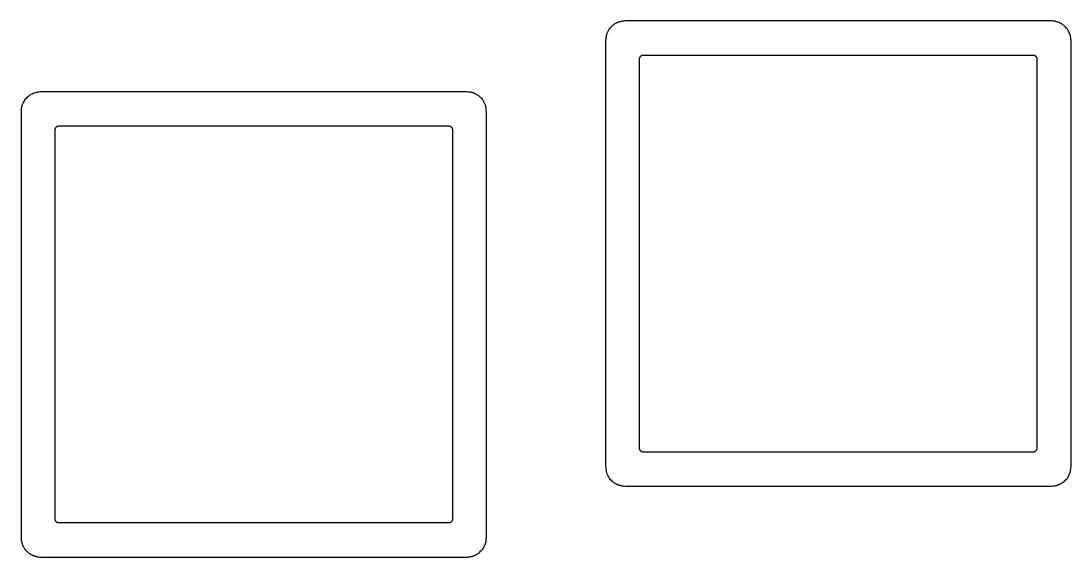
# Model space of a CAD drawing. Extents: x 57 to 229, y -152 to -26.
# Drawn here: x 114.91 to 149.28, y -66.74 to -49.18 of the extents above; entities that cross this region are included whole.
import ezdxf

# ---------------------------------------------------------------- set-up
doc = ezdxf.new("R2010")
doc.units = 0
doc.header["$MEASUREMENT"] = 0
doc.layers.add('BLACK', color=7, linetype='CONTINUOUS')

msp = doc.modelspace()

# ---------------------------------------------------------------- linework, layer by layer
at = {"layer": 'Black'}
for p, q in [((134.14, -49.486), (134.133, -49.4999)), ((134.149, -49.4729), (134.14, -49.486)), ((134.163, -49.4404), (134.149, -49.4729)), ((134.165, -49.4389), (134.163, -49.4404)), ((134.166, -49.4377), (134.165, -49.4389)), ((134.178, -49.4223), (134.166, -49.4377)), ((134.179, -49.422), (134.178, -49.4223)), ((134.216, -49.3901), (134.179, -49.422)), ((134.224, -49.3804), (134.216, -49.3901)), ((134.233, -49.372), (134.224, -49.3804)), ((134.261, -49.3365), (134.233, -49.372)), ((134.266, -49.3317), (134.261, -49.3356)), ((134.261, -49.3356), (134.261, -49.3365)), ((134.27, -49.3285), (134.266, -49.3317)), ((134.292, -49.3159), (134.27, -49.3285)), ((134.305, -49.3056), (134.292, -49.3159)), ((134.319, -49.2965), (134.305, -49.3056)), ((134.326, -49.2902), (134.319, -49.2965)), ((134.327, -49.2894), (134.326, -49.2902)), ((134.345, -49.2783), (134.327, -49.2894)), ((134.363, -49.2634), (134.345, -49.2783)), ((134.394, -49.2531), (134.363, -49.2634)), ((134.407, -49.2458), (134.394, -49.2531)), ((134.422, -49.24), (134.407, -49.2458)), ((134.45, -49.2221), (134.422, -49.24)), ((134.453, -49.2212), (134.45, -49.2221)), ((134.456, -49.2205), (134.453, -49.2212)), ((134.458, -49.2199), (134.456, -49.2205)), ((134.479, -49.2176), (134.458, -49.2199)), ((134.482, -49.2165), (134.479, -49.2176)), ((134.486, -49.2165), (134.482, -49.2165)), ((134.502, -49.2138), (134.486, -49.2165)), ((134.513, -49.2099), (134.502, -49.2138)), ((134.525, -49.2078), (134.513, -49.2099)), ((134.572, -49.1906), (134.525, -49.2078)), ((134.586, -49.1916), (134.572, -49.1906)), ((134.59, -49.1913), (134.586, -49.1916)), ((134.593, -49.192), (134.59, -49.1913)), ((134.605, -49.1921), (134.593, -49.192)), ((134.618, -49.19), (134.605, -49.1921)), ((134.632, -49.1897), (134.618, -49.19)), ((134.68, -49.1801), (134.632, -49.1897)), ((148.64, -49.1801), (134.68, -49.1801)), ((148.679, -49.1879), (148.64, -49.1801)), ((148.694, -49.1882), (148.679, -49.1879)), ((148.709, -49.1902), (148.694, -49.1882)), ((148.738, -49.189), (148.709, -49.1902)), ((148.752, -49.1913), (148.738, -49.189)), ((148.764, -49.1934), (148.752, -49.1913)), ((148.785, -49.2016), (148.764, -49.1934)), ((148.801, -49.2049), (148.785, -49.2016)), ((148.816, -49.2096), (148.801, -49.2049)), ((148.839, -49.2124), (148.816, -49.2096)), ((148.843, -49.2144), (148.839, -49.2124)), ((148.861, -49.2207), (148.843, -49.2144)), ((148.878, -49.2273), (148.861, -49.2207)), ((148.898, -49.24), (148.878, -49.2273)), ((148.913, -49.2458), (148.898, -49.24)), ((148.926, -49.2531), (148.913, -49.2458)), ((148.959, -49.264), (148.926, -49.2531)), ((148.96, -49.2646), (148.959, -49.264)), ((148.963, -49.267), (148.96, -49.2646)), ((148.964, -49.2673), (148.963, -49.267)), ((148.975, -49.2789), (148.964, -49.2673)), ((148.978, -49.2805), (148.975, -49.2789)), ((148.979, -49.2816), (148.978, -49.2805)), ((148.98, -49.2822), (148.979, -49.2816)), ((148.981, -49.2839), (148.98, -49.2822)), ((148.985, -49.287), (148.981, -49.2839)), ((149, -49.2963), (148.985, -49.287)), ((149.015, -49.3065), (149, -49.2963)), ((149.033, -49.3144), (149.015, -49.3065)), ((149.034, -49.3155), (149.033, -49.3144)), ((149.05, -49.328), (149.034, -49.3155)), ((149.053, -49.3299), (149.05, -49.328)), ((149.057, -49.3331), (149.053, -49.3299)), ((149.065, -49.3453), (149.057, -49.3331)), ((149.068, -49.3483), (149.065, -49.3453)), ((149.07, -49.3519), (149.068, -49.3483)), ((149.087, -49.3724), (149.07, -49.3519)), ((149.096, -49.3799), (149.087, -49.3724)), ((149.103, -49.3888), (149.096, -49.3799)), ((149.141, -49.422), (149.103, -49.3888)), ((149.142, -49.4223), (149.141, -49.422)), ((149.147, -49.4292), (149.142, -49.4223)), ((149.152, -49.4384), (149.147, -49.4292)), ((149.163, -49.4534), (149.152, -49.4384)), ((149.173, -49.4689), (149.163, -49.4534)), ((149.177, -49.473), (149.173, -49.4689)), ((149.186, -49.488), (149.177, -49.473)), ((149.196, -49.5053), (149.186, -49.488)), ((134.048, -49.7815), (134.041, -49.8185)), ((134.041, -49.8185), (134.041, -63.78)), ((134.049, -49.7662), (134.048, -49.7815)), ((134.06, -49.699), (134.049, -49.729)), ((134.049, -49.729), (134.05, -49.7333)), ((134.05, -49.7333), (134.049, -49.7374)), ((134.049, -49.7374), (134.049, -49.7374)), ((134.049, -49.7374), (134.049, -49.7375)), ((134.049, -49.7375), (134.05, -49.7416)), ((134.051, -49.7509), (134.049, -49.7662)), ((134.05, -49.7416), (134.051, -49.7509)), ((134.062, -49.6846), (134.06, -49.699)), ((134.067, -49.6706), (134.062, -49.6846)), ((134.072, -49.6219), (134.067, -49.6646)), ((134.067, -49.6646), (134.067, -49.6657)), ((134.067, -49.6657), (134.067, -49.6669)), ((134.067, -49.6669), (134.067, -49.6706)), ((134.075, -49.6146), (134.072, -49.6209)), ((134.072, -49.6209), (134.072, -49.6219)), ((134.082, -49.596), (134.075, -49.6146)), ((134.09, -49.5842), (134.082, -49.5958)), ((134.082, -49.5958), (134.082, -49.596)), ((134.097, -49.5664), (134.09, -49.5842)), ((134.106, -49.5489), (134.097, -49.5664)), ((134.113, -49.5256), (134.106, -49.5489)), ((134.133, -49.4999), (134.113, -49.5256)), ((149.197, -49.5054), (149.196, -49.5053)), ((149.206, -49.5375), (149.197, -49.5054)), ((149.215, -49.5545), (149.206, -49.5375)), ((149.222, -49.5719), (149.215, -49.5545)), ((149.238, -49.5958), (149.222, -49.5719)), ((149.238, -49.596), (149.238, -49.5958)), ((149.245, -49.6146), (149.238, -49.596)), ((149.247, -49.6195), (149.245, -49.6146)), ((149.249, -49.6321), (149.247, -49.6195)), ((149.254, -49.6498), (149.249, -49.6321)), ((149.258, -49.6677), (149.254, -49.6498)), ((149.262, -49.6749), (149.258, -49.6677)), ((149.264, -49.6882), (149.262, -49.6749)), ((149.268, -49.7089), (149.264, -49.6882)), ((149.271, -49.7177), (149.268, -49.7089)), ((149.269, -49.7509), (149.271, -49.7177)), ((149.271, -49.7661), (149.269, -49.7509)), ((149.272, -49.7815), (149.271, -49.7661)), ((149.279, -49.8185), (149.272, -49.7815)), ((149.279, -52.1958), (149.279, -49.8185)), ((135.157, -50.4231), (135.159, -50.4122)), ((135.157, -63.1755), (135.157, -50.4231)), ((135.159, -50.401), (135.163, -50.3906)), ((135.159, -50.4122), (135.159, -50.401)), ((135.163, -50.3906), (135.165, -50.3797)), ((135.165, -50.3797), (135.17, -50.37)), ((135.17, -50.37), (135.174, -50.3596)), ((135.174, -50.3596), (135.181, -50.3511)), ((135.181, -50.3511), (135.187, -50.3415)), ((135.187, -50.3415), (135.195, -50.3343)), ((135.195, -50.3343), (135.202, -50.3258)), ((135.202, -50.3258), (135.212, -50.3203)), ((135.212, -50.3203), (135.22, -50.3131)), ((135.22, -50.3131), (135.231, -50.3093)), ((135.231, -50.3093), (135.241, -50.3038)), ((135.241, -50.3038), (135.252, -50.3018)), ((135.252, -50.3018), (135.262, -50.298)), ((135.262, -50.298), (135.273, -50.298)), ((135.273, -50.298), (135.284, -50.2961)), ((135.284, -50.2961), (148.036, -50.2961)), ((148.036, -50.2961), (148.047, -50.298)), ((148.047, -50.298), (148.058, -50.298)), ((148.058, -50.298), (148.068, -50.3018)), ((148.068, -50.3018), (148.079, -50.3038)), ((148.079, -50.3038), (148.089, -50.3093)), ((148.089, -50.3093), (148.1, -50.3131)), ((148.1, -50.3131), (148.108, -50.3203)), ((148.108, -50.3203), (148.118, -50.3258)), ((148.118, -50.3258), (148.125, -50.3343)), ((148.125, -50.3343), (148.133, -50.3415)), ((148.133, -50.3415), (148.139, -50.3511)), ((148.139, -50.3511), (148.146, -50.3596)), ((148.146, -50.3596), (148.15, -50.37)), ((148.15, -50.37), (148.155, -50.3797)), ((148.155, -50.3797), (148.157, -50.3906)), ((148.157, -50.3906), (148.161, -50.401)), ((148.161, -50.401), (148.161, -50.4122)), ((148.161, -50.4122), (148.163, -50.4231)), ((148.163, -50.4231), (148.163, -63.1755)), ((115.323, -51.5436), (115.294, -51.5614)), ((115.329, -51.5429), (115.323, -51.5436)), ((115.332, -51.542), (115.329, -51.5429)), ((115.335, -51.542), (115.332, -51.542)), ((115.371, -51.5358), (115.335, -51.542)), ((115.382, -51.5319), (115.371, -51.5358)), ((115.394, -51.5298), (115.382, -51.5319)), ((115.419, -51.5204), (115.394, -51.5298)), ((115.422, -51.519), (115.419, -51.5204)), ((115.424, -51.5184), (115.422, -51.519)), ((115.439, -51.5125), (115.424, -51.5184)), ((115.464, -51.5143), (115.439, -51.5125)), ((115.481, -51.5126), (115.464, -51.5143)), ((115.498, -51.5122), (115.481, -51.5126)), ((115.55, -51.502), (115.498, -51.5122)), ((129.508, -51.502), (115.55, -51.502)), ((129.553, -51.5108), (129.508, -51.502)), ((129.567, -51.5111), (129.553, -51.5108)), ((129.581, -51.5132), (129.567, -51.5111)), ((129.619, -51.5122), (129.581, -51.5132)), ((129.625, -51.5131), (129.619, -51.5122)), ((129.629, -51.5139), (129.625, -51.5131)), ((129.654, -51.5236), (129.629, -51.5139)), ((129.67, -51.5269), (129.654, -51.5236)), ((129.685, -51.5316), (129.67, -51.5269)), ((129.71, -51.5346), (129.685, -51.5316)), ((129.719, -51.5373), (129.71, -51.5346)), ((129.733, -51.5421), (129.719, -51.5373)), ((129.764, -51.5614), (129.733, -51.5421)), ((114.966, -51.8884), (114.959, -51.9062)), ((114.975, -51.8709), (114.966, -51.8884)), ((114.982, -51.8476), (114.975, -51.8709)), ((115.002, -51.8219), (114.982, -51.8476)), ((115.009, -51.808), (115.002, -51.8219)), ((115.018, -51.7949), (115.009, -51.808)), ((115.032, -51.7633), (115.018, -51.7949)), ((115.034, -51.7603), (115.032, -51.7633)), ((115.037, -51.7571), (115.034, -51.7603)), ((115.045, -51.7463), (115.037, -51.7569)), ((115.037, -51.7569), (115.037, -51.7571)), ((115.085, -51.7121), (115.045, -51.7463)), ((115.093, -51.7024), (115.085, -51.7121)), ((115.102, -51.694), (115.093, -51.7024)), ((115.132, -51.6557), (115.102, -51.694)), ((115.16, -51.6399), (115.132, -51.6557)), ((115.172, -51.6299), (115.16, -51.6399)), ((115.185, -51.6211), (115.172, -51.6299)), ((115.195, -51.6122), (115.185, -51.6211)), ((115.196, -51.6114), (115.195, -51.6122)), ((115.214, -51.6003), (115.196, -51.6114)), ((115.232, -51.5854), (115.214, -51.6003)), ((115.268, -51.5735), (115.232, -51.5854)), ((115.28, -51.5666), (115.268, -51.5735)), ((115.294, -51.5614), (115.28, -51.5666)), ((129.778, -51.5666), (129.764, -51.5614)), ((129.79, -51.5735), (129.778, -51.5666)), ((129.828, -51.586), (129.79, -51.5735)), ((129.829, -51.5866), (129.828, -51.586)), ((129.832, -51.589), (129.829, -51.5866)), ((129.833, -51.5893), (129.832, -51.589)), ((129.844, -51.6009), (129.833, -51.5893)), ((129.847, -51.6025), (129.844, -51.6009)), ((129.848, -51.6036), (129.847, -51.6025)), ((129.849, -51.6042), (129.848, -51.6036)), ((129.85, -51.6059), (129.849, -51.6042)), ((129.854, -51.609), (129.85, -51.6059)), ((129.869, -51.6183), (129.854, -51.609)), ((129.884, -51.6285), (129.869, -51.6183)), ((129.898, -51.635), (129.884, -51.6285)), ((129.905, -51.6401), (129.898, -51.635)), ((129.92, -51.6523), (129.905, -51.6401)), ((129.923, -51.6541), (129.92, -51.6523)), ((129.956, -51.6944), (129.923, -51.6541)), ((129.965, -51.7019), (129.956, -51.6944)), ((129.972, -51.7108), (129.965, -51.7019)), ((130.012, -51.7454), (129.972, -51.7108)), ((130.019, -51.7591), (130.012, -51.7454)), ((130.03, -51.7734), (130.019, -51.7591)), ((130.04, -51.7885), (130.03, -51.7734)), ((130.046, -51.7955), (130.04, -51.7885)), ((130.055, -51.8094), (130.046, -51.7955)), ((130.065, -51.8266), (130.055, -51.8094)), ((130.065, -51.8267), (130.065, -51.8266)), ((130.075, -51.8595), (130.065, -51.8267)), ((130.084, -51.8765), (130.075, -51.8595)), ((130.091, -51.8939), (130.084, -51.8765)), ((130.106, -51.9167), (130.091, -51.8939)), ((114.918, -52.1027), (114.91, -52.1405)), ((114.91, -52.1405), (114.91, -66.102)), ((114.928, -52.0218), (114.918, -52.0505)), ((114.918, -52.0505), (114.919, -52.0585)), ((114.92, -52.0723), (114.918, -52.0874)), ((114.918, -52.0874), (114.918, -52.1027)), ((114.919, -52.0585), (114.919, -52.0629)), ((114.919, -52.0629), (114.92, -52.0671)), ((114.92, -52.0671), (114.92, -52.0723)), ((114.931, -52.007), (114.928, -52.0218)), ((114.935, -51.9925), (114.931, -52.007)), ((114.941, -51.9442), (114.935, -51.9925)), ((114.944, -51.9377), (114.941, -51.9442)), ((114.951, -51.9193), (114.944, -51.9377)), ((114.952, -51.9167), (114.951, -51.9193)), ((114.959, -51.9062), (114.952, -51.9167)), ((130.107, -51.9193), (130.106, -51.9167)), ((130.114, -51.9377), (130.107, -51.9193)), ((130.117, -51.9442), (130.114, -51.9377)), ((130.118, -51.9551), (130.117, -51.9442)), ((130.124, -51.9731), (130.118, -51.9551)), ((130.128, -51.9913), (130.124, -51.9731)), ((130.131, -51.9975), (130.128, -51.9913)), ((130.133, -52.0096), (130.131, -51.9975)), ((130.137, -52.0304), (130.133, -52.0096)), ((130.14, -52.0383), (130.137, -52.0304)), ((130.138, -52.0724), (130.14, -52.0383)), ((130.14, -52.0875), (130.138, -52.0724)), ((130.14, -52.1027), (130.14, -52.0875)), ((130.148, -52.1405), (130.14, -52.1027)), ((130.148, -66.102), (130.148, -52.1405)), ((149.279, -63.78), (149.279, -52.1958)), ((116.026, -52.745), (116.028, -52.7341)), ((116.026, -65.4974), (116.026, -52.745)), ((116.028, -52.7229), (116.032, -52.7125)), ((116.028, -52.7341), (116.028, -52.7229)), ((116.032, -52.7125), (116.034, -52.7016)), ((116.034, -52.7016), (116.039, -52.6919)), ((116.039, -52.6919), (116.043, -52.6815)), ((116.043, -52.6815), (116.05, -52.673)), ((116.05, -52.673), (116.056, -52.6634)), ((116.056, -52.6634), (116.064, -52.6562)), ((116.064, -52.6562), (116.071, -52.6477)), ((116.071, -52.6477), (116.081, -52.6422)), ((116.081, -52.6422), (116.09, -52.635)), ((116.09, -52.635), (116.1, -52.6312)), ((116.1, -52.6312), (116.11, -52.6257)), ((116.11, -52.6257), (116.121, -52.6237)), ((116.121, -52.6237), (116.131, -52.6199)), ((116.131, -52.6199), (116.142, -52.6199)), ((116.142, -52.6199), (116.153, -52.618)), ((116.153, -52.618), (128.905, -52.618)), ((128.905, -52.618), (128.916, -52.6199)), ((128.916, -52.6199), (128.927, -52.6199)), ((128.927, -52.6199), (128.937, -52.6237)), ((128.937, -52.6237), (128.948, -52.6257)), ((128.948, -52.6257), (128.958, -52.6312)), ((128.958, -52.6312), (128.969, -52.635)), ((128.969, -52.635), (128.977, -52.6422)), ((128.977, -52.6422), (128.987, -52.6477)), ((128.987, -52.6477), (128.994, -52.6562)), ((128.994, -52.6562), (129.002, -52.6634)), ((129.002, -52.6634), (129.008, -52.673)), ((129.008, -52.673), (129.015, -52.6815)), ((129.015, -52.6815), (129.019, -52.6919)), ((129.019, -52.6919), (129.024, -52.7016)), ((129.024, -52.7016), (129.026, -52.7125)), ((129.026, -52.7125), (129.03, -52.7229)), ((129.03, -52.7229), (129.03, -52.7341)), ((129.03, -52.7341), (129.032, -52.745)), ((129.032, -52.745), (129.032, -65.4974)), ((135.159, -63.1864), (135.157, -63.1755)), ((135.159, -63.1976), (135.159, -63.1864)), ((135.163, -63.208), (135.159, -63.1976)), ((135.165, -63.2189), (135.163, -63.208)), ((135.17, -63.2286), (135.165, -63.2189)), ((135.174, -63.239), (135.17, -63.2286)), ((148.15, -63.2286), (148.146, -63.239)), ((148.155, -63.2189), (148.15, -63.2286)), ((148.157, -63.208), (148.155, -63.2189)), ((148.161, -63.1976), (148.157, -63.208)), ((148.163, -63.1755), (148.161, -63.1864)), ((148.161, -63.1864), (148.161, -63.1976)), ((135.181, -63.2475), (135.174, -63.239)), ((135.187, -63.2571), (135.181, -63.2475)), ((135.195, -63.2643), (135.187, -63.2571)), ((135.202, -63.2728), (135.195, -63.2643)), ((135.212, -63.2783), (135.202, -63.2728)), ((135.22, -63.2855), (135.212, -63.2783)), ((135.231, -63.2893), (135.22, -63.2855)), ((135.241, -63.2948), (135.231, -63.2893)), ((135.252, -63.2968), (135.241, -63.2948)), ((135.262, -63.3006), (135.252, -63.2968)), ((135.273, -63.3006), (135.262, -63.3006)), ((135.284, -63.3025), (135.273, -63.3006)), ((148.036, -63.3025), (135.284, -63.3025)), ((148.047, -63.3006), (148.036, -63.3025)), ((148.058, -63.3006), (148.047, -63.3006)), ((148.068, -63.2968), (148.058, -63.3006)), ((148.079, -63.2948), (148.068, -63.2968)), ((148.089, -63.2893), (148.079, -63.2948)), ((148.1, -63.2855), (148.089, -63.2893)), ((148.108, -63.2783), (148.1, -63.2855)), ((148.118, -63.2728), (148.108, -63.2783)), ((148.125, -63.2643), (148.118, -63.2728)), ((148.133, -63.2571), (148.125, -63.2643)), ((148.139, -63.2475), (148.133, -63.2571)), ((148.146, -63.239), (148.139, -63.2475)), ((134.041, -63.78), (134.049, -63.8178)), ((134.049, -63.8178), (134.049, -63.8331)), ((134.049, -63.8331), (134.051, -63.8482)), ((134.05, -63.862), (134.049, -63.87)), ((134.049, -63.87), (134.06, -63.9)), ((134.051, -63.8534), (134.05, -63.8576)), ((134.05, -63.8576), (134.05, -63.862)), ((134.051, -63.8482), (134.051, -63.8534)), ((134.06, -63.9), (134.063, -63.9146)), ((134.063, -63.9146), (134.067, -63.9288)), ((149.258, -63.9308), (149.262, -63.9236)), ((149.262, -63.9236), (149.264, -63.9103)), ((149.264, -63.9103), (149.268, -63.8896)), ((149.268, -63.8896), (149.271, -63.8814)), ((149.269, -63.8481), (149.271, -63.833)), ((149.271, -63.8814), (149.269, -63.8481)), ((149.271, -63.8178), (149.279, -63.78)), ((149.271, -63.833), (149.271, -63.8178)), ((134.067, -63.9288), (134.067, -63.9317)), ((134.067, -63.9317), (134.067, -63.9328)), ((134.067, -63.9328), (134.067, -63.9339)), ((134.067, -63.9339), (134.071, -63.9758)), ((134.071, -63.9758), (134.075, -63.9828)), ((134.075, -63.9828), (134.082, -64.0012)), ((134.082, -64.0012), (134.083, -64.0038)), ((134.083, -64.0038), (134.09, -64.0143)), ((134.09, -64.0143), (134.097, -64.0321)), ((134.097, -64.0321), (134.106, -64.0496)), ((134.106, -64.0496), (134.113, -64.0729)), ((134.113, -64.0729), (134.133, -64.0986)), ((134.133, -64.0986), (134.14, -64.1125)), ((134.14, -64.1125), (134.149, -64.1256)), ((134.149, -64.1256), (134.163, -64.1572)), ((134.163, -64.1572), (134.165, -64.1602)), ((134.165, -64.1602), (134.168, -64.1634)), ((134.168, -64.1634), (134.168, -64.1636)), ((134.168, -64.1636), (134.176, -64.1742)), ((134.176, -64.1742), (134.216, -64.2084)), ((134.216, -64.2084), (134.224, -64.2181)), ((134.224, -64.2181), (134.233, -64.2265)), ((134.233, -64.2265), (134.261, -64.262)), ((134.261, -64.262), (134.261, -64.2629)), ((134.261, -64.2629), (134.266, -64.2668)), ((134.266, -64.2668), (134.27, -64.27)), ((134.27, -64.27), (134.292, -64.2826)), ((149.05, -64.2705), (149.053, -64.2686)), ((149.053, -64.2686), (149.057, -64.2654)), ((149.057, -64.2654), (149.065, -64.2532)), ((149.065, -64.2532), (149.068, -64.2502)), ((149.068, -64.2502), (149.07, -64.2466)), ((149.07, -64.2466), (149.087, -64.2261)), ((149.087, -64.2261), (149.096, -64.2186)), ((149.096, -64.2186), (149.103, -64.2097)), ((149.103, -64.2097), (149.143, -64.1751)), ((149.143, -64.1751), (149.15, -64.1614)), ((149.15, -64.1614), (149.161, -64.1471)), ((149.161, -64.1471), (149.171, -64.132)), ((149.171, -64.132), (149.177, -64.1255)), ((149.177, -64.1255), (149.186, -64.1105)), ((149.186, -64.1105), (149.196, -64.0932)), ((149.196, -64.0932), (149.197, -64.0931)), ((149.197, -64.0931), (149.206, -64.061)), ((149.206, -64.061), (149.215, -64.044)), ((149.215, -64.044), (149.222, -64.0266)), ((149.222, -64.0266), (149.237, -64.0038)), ((149.237, -64.0038), (149.238, -64.0012)), ((149.238, -64.0012), (149.245, -63.9828)), ((149.245, -63.9828), (149.248, -63.9776)), ((149.248, -63.9776), (149.249, -63.9664)), ((149.249, -63.9664), (149.254, -63.9487)), ((149.254, -63.9487), (149.258, -63.9308)), ((134.292, -64.2826), (134.305, -64.2929)), ((134.305, -64.2929), (134.319, -64.302)), ((134.319, -64.302), (134.326, -64.3083)), ((134.326, -64.3083), (134.327, -64.3091)), ((134.327, -64.3091), (134.345, -64.3202)), ((134.345, -64.3202), (134.363, -64.3351)), ((134.363, -64.3351), (134.394, -64.3454)), ((134.394, -64.3454), (134.407, -64.3527)), ((134.407, -64.3527), (134.422, -64.3585)), ((134.422, -64.3585), (134.45, -64.3764)), ((134.45, -64.3764), (134.453, -64.3773)), ((134.453, -64.3773), (134.456, -64.378)), ((134.456, -64.378), (134.458, -64.3786)), ((134.458, -64.3786), (134.479, -64.3809)), ((134.479, -64.3809), (134.482, -64.382)), ((134.482, -64.382), (134.486, -64.382)), ((134.486, -64.382), (134.502, -64.3847)), ((134.502, -64.3847), (134.513, -64.3886)), ((134.513, -64.3886), (134.525, -64.3907)), ((134.525, -64.3907), (134.55, -64.4001)), ((134.55, -64.4001), (134.553, -64.4015)), ((134.553, -64.4015), (134.555, -64.4021)), ((134.555, -64.4021), (134.57, -64.408)), ((134.57, -64.408), (134.595, -64.4062)), ((134.595, -64.4062), (134.612, -64.4079)), ((134.612, -64.4079), (134.629, -64.4083)), ((134.629, -64.4083), (134.681, -64.4185)), ((134.681, -64.4185), (148.639, -64.4185)), ((148.639, -64.4185), (148.684, -64.4097)), ((148.684, -64.4097), (148.698, -64.4094)), ((148.698, -64.4094), (148.712, -64.4073)), ((148.712, -64.4073), (148.75, -64.4083)), ((148.75, -64.4083), (148.756, -64.4074)), ((148.756, -64.4074), (148.76, -64.4066)), ((148.76, -64.4066), (148.785, -64.3969)), ((148.785, -64.3969), (148.801, -64.3936)), ((148.801, -64.3936), (148.816, -64.3889)), ((148.816, -64.3889), (148.839, -64.3861)), ((148.839, -64.3861), (148.843, -64.3841)), ((148.843, -64.3841), (148.861, -64.3778)), ((148.861, -64.3778), (148.878, -64.3712)), ((148.878, -64.3712), (148.898, -64.3585)), ((148.898, -64.3585), (148.913, -64.3527)), ((148.913, -64.3527), (148.926, -64.3454)), ((148.926, -64.3454), (148.959, -64.3345)), ((148.959, -64.3345), (148.96, -64.3339)), ((148.96, -64.3339), (148.963, -64.3315)), ((148.963, -64.3315), (148.964, -64.3312)), ((148.964, -64.3312), (148.975, -64.3196)), ((148.975, -64.3196), (148.978, -64.318)), ((148.978, -64.318), (148.979, -64.3169)), ((148.979, -64.3169), (148.98, -64.3163)), ((148.98, -64.3163), (148.981, -64.3146)), ((148.981, -64.3146), (148.985, -64.3115)), ((148.985, -64.3115), (149, -64.3022)), ((149, -64.3022), (149.015, -64.292)), ((149.015, -64.292), (149.033, -64.2841)), ((149.033, -64.2841), (149.034, -64.283)), ((149.034, -64.283), (149.05, -64.2705)), ((116.028, -65.5083), (116.026, -65.4974)), ((116.028, -65.5195), (116.028, -65.5083)), ((116.032, -65.5299), (116.028, -65.5195)), ((116.034, -65.5408), (116.032, -65.5299)), ((116.039, -65.5505), (116.034, -65.5408)), ((116.043, -65.5609), (116.039, -65.5505)), ((116.05, -65.5694), (116.043, -65.5609)), ((116.056, -65.579), (116.05, -65.5694)), ((116.064, -65.5862), (116.056, -65.579)), ((116.071, -65.5947), (116.064, -65.5862)), ((116.081, -65.6002), (116.071, -65.5947)), ((116.09, -65.6074), (116.081, -65.6002)), ((116.1, -65.6112), (116.09, -65.6074)), ((116.11, -65.6167), (116.1, -65.6112)), ((116.121, -65.6187), (116.11, -65.6167)), ((116.131, -65.6225), (116.121, -65.6187)), ((116.142, -65.6225), (116.131, -65.6225)), ((116.153, -65.6244), (116.142, -65.6225)), ((128.905, -65.6244), (116.153, -65.6244)), ((128.916, -65.6225), (128.905, -65.6244)), ((128.927, -65.6225), (128.916, -65.6225)), ((128.937, -65.6187), (128.927, -65.6225)), ((128.948, -65.6167), (128.937, -65.6187)), ((128.958, -65.6112), (128.948, -65.6167)), ((128.969, -65.6074), (128.958, -65.6112)), ((128.977, -65.6002), (128.969, -65.6074)), ((128.987, -65.5947), (128.977, -65.6002)), ((128.994, -65.5862), (128.987, -65.5947)), ((129.002, -65.579), (128.994, -65.5862)), ((129.008, -65.5694), (129.002, -65.579)), ((129.015, -65.5609), (129.008, -65.5694)), ((129.019, -65.5505), (129.015, -65.5609)), ((129.024, -65.5408), (129.019, -65.5505)), ((129.026, -65.5299), (129.024, -65.5408)), ((129.03, -65.5195), (129.026, -65.5299)), ((129.032, -65.4974), (129.03, -65.5083)), ((129.03, -65.5083), (129.03, -65.5195)), ((114.91, -66.102), (114.917, -66.139)), ((114.917, -66.139), (114.918, -66.1543)), ((114.918, -66.1543), (114.92, -66.1696)), ((114.919, -66.1789), (114.918, -66.183)), ((114.918, -66.183), (114.918, -66.1831)), ((114.918, -66.1831), (114.918, -66.1831)), ((114.918, -66.1831), (114.919, -66.1872)), ((114.919, -66.1872), (114.918, -66.1915)), ((114.918, -66.1915), (114.929, -66.2215)), ((114.92, -66.1696), (114.919, -66.1789)), ((114.929, -66.2215), (114.931, -66.2359)), ((114.931, -66.2359), (114.936, -66.2499)), ((114.936, -66.2499), (114.936, -66.2536)), ((114.936, -66.2536), (114.936, -66.2548)), ((114.936, -66.2548), (114.936, -66.2559)), ((114.936, -66.2559), (114.939, -66.2787)), ((114.939, -66.2787), (114.938, -66.2798)), ((114.938, -66.2798), (114.939, -66.2809)), ((114.939, -66.2809), (114.941, -66.2986)), ((114.941, -66.2986), (114.941, -66.2996)), ((114.941, -66.2996), (114.944, -66.3059)), ((114.944, -66.3059), (114.951, -66.3245)), ((114.951, -66.3245), (114.951, -66.3247)), ((114.951, -66.3247), (114.959, -66.3363)), ((130.092, -66.347), (130.107, -66.3247)), ((130.107, -66.3245), (130.114, -66.3059)), ((130.107, -66.3247), (130.107, -66.3245)), ((130.114, -66.3059), (130.116, -66.301)), ((130.116, -66.301), (130.118, -66.2884)), ((130.118, -66.2884), (130.123, -66.2707)), ((130.123, -66.2707), (130.127, -66.2528)), ((130.127, -66.2528), (130.131, -66.2456)), ((130.131, -66.2456), (130.133, -66.2323)), ((130.133, -66.2323), (130.137, -66.2116)), ((130.137, -66.2116), (130.14, -66.2028)), ((130.138, -66.1696), (130.14, -66.1543)), ((130.14, -66.2028), (130.138, -66.1696)), ((130.14, -66.1543), (130.141, -66.139)), ((130.141, -66.139), (130.148, -66.102)), ((114.959, -66.3363), (114.966, -66.3541)), ((114.966, -66.3541), (114.975, -66.3716)), ((114.975, -66.3716), (114.982, -66.3949)), ((114.982, -66.3949), (115, -66.4185)), ((115, -66.4185), (115.008, -66.4329)), ((115.008, -66.4329), (115.017, -66.4465)), ((115.017, -66.4465), (115.028, -66.4734)), ((115.028, -66.4734), (115.033, -66.48)), ((115.033, -66.48), (115.046, -66.4968)), ((115.046, -66.4968), (115.047, -66.4989)), ((115.047, -66.4989), (115.048, -66.5002)), ((115.048, -66.5002), (115.052, -66.5039)), ((115.052, -66.5039), (115.052, -66.5039)), ((115.052, -66.5039), (115.086, -66.5325)), ((115.086, -66.5325), (115.094, -66.5427)), ((115.094, -66.5427), (115.104, -66.5515)), ((115.104, -66.5515), (115.13, -66.584)), ((115.13, -66.584), (115.131, -66.5861)), ((115.131, -66.5861), (115.157, -66.6007)), ((115.157, -66.6007), (115.169, -66.611)), ((115.169, -66.611), (115.183, -66.6201)), ((115.183, -66.6201), (115.189, -66.626)), ((115.189, -66.626), (115.195, -66.6297)), ((115.195, -66.6297), (115.213, -66.6403)), ((115.213, -66.6403), (115.223, -66.6495)), ((115.223, -66.6495), (115.225, -66.6519)), ((115.225, -66.6519), (115.228, -66.6537)), ((115.228, -66.6537), (115.23, -66.6559)), ((115.23, -66.6559), (115.232, -66.6568)), ((115.232, -66.6568), (115.236, -66.6599)), ((115.236, -66.6599), (115.236, -66.6601)), ((115.236, -66.6601), (115.236, -66.6601)), ((115.236, -66.6601), (115.265, -66.6692)), ((115.265, -66.6692), (115.279, -66.6767)), ((129.779, -66.6767), (129.793, -66.6692)), ((129.793, -66.6692), (129.822, -66.6601)), ((129.822, -66.6599), (129.826, -66.6568)), ((129.822, -66.6601), (129.822, -66.6599)), ((129.822, -66.6601), (129.822, -66.6601)), ((129.826, -66.6566), (129.829, -66.6547)), ((129.826, -66.6568), (129.826, -66.6566)), ((129.829, -66.6547), (129.841, -66.6471)), ((129.841, -66.6471), (129.85, -66.6384)), ((129.85, -66.6384), (129.851, -66.6379)), ((129.851, -66.6373), (129.869, -66.6252)), ((129.851, -66.6379), (129.851, -66.6373)), ((129.869, -66.6252), (129.886, -66.613)), ((129.886, -66.613), (129.887, -66.6128)), ((129.887, -66.6128), (129.888, -66.6124)), ((129.888, -66.6124), (129.898, -66.6075)), ((129.898, -66.6075), (129.905, -66.6022)), ((129.905, -66.6022), (129.92, -66.5899)), ((129.92, -66.5899), (129.926, -66.5866)), ((129.926, -66.5866), (129.928, -66.5845)), ((129.928, -66.5845), (129.93, -66.5819)), ((129.93, -66.5819), (129.932, -66.5786)), ((129.932, -66.5786), (129.955, -66.5503)), ((129.955, -66.5503), (129.964, -66.5419)), ((129.964, -66.5419), (129.972, -66.5323)), ((129.972, -66.5323), (130.006, -66.5039)), ((130.006, -66.5039), (130.01, -66.5002)), ((130.006, -66.5039), (130.006, -66.5039)), ((130.01, -66.5002), (130.011, -66.4989)), ((130.011, -66.4989), (130.019, -66.4836)), ((130.019, -66.4836), (130.03, -66.4692)), ((130.03, -66.4692), (130.04, -66.4541)), ((130.04, -66.4541), (130.046, -66.4475)), ((130.046, -66.4475), (130.055, -66.4325)), ((130.055, -66.4325), (130.065, -66.4152)), ((130.065, -66.4152), (130.067, -66.4142)), ((130.067, -66.4142), (130.076, -66.3823)), ((130.076, -66.3823), (130.084, -66.3648)), ((130.084, -66.3648), (130.092, -66.347)), ((115.279, -66.6767), (115.294, -66.6828)), ((115.294, -66.6828), (115.319, -66.6983)), ((115.319, -66.6983), (115.327, -66.6992)), ((115.327, -66.6992), (115.33, -66.7001)), ((115.33, -66.7001), (115.333, -66.7001)), ((115.333, -66.7001), (115.367, -66.7059)), ((115.367, -66.7059), (115.378, -66.7101)), ((115.378, -66.7101), (115.391, -66.7125)), ((115.391, -66.7125), (115.435, -66.7294)), ((115.435, -66.7294), (115.445, -66.731)), ((115.445, -66.731), (115.467, -66.7291)), ((115.467, -66.7291), (115.484, -66.7307)), ((115.484, -66.7307), (115.502, -66.7311)), ((115.502, -66.7311), (115.549, -66.7404)), ((115.549, -66.7404), (129.509, -66.7404)), ((129.509, -66.7404), (129.548, -66.7326)), ((129.548, -66.7326), (129.563, -66.7323)), ((129.563, -66.7323), (129.578, -66.7303)), ((129.578, -66.7303), (129.604, -66.7313)), ((129.604, -66.7313), (129.625, -66.7276)), ((129.625, -66.7276), (129.646, -66.7239)), ((129.646, -66.7239), (129.657, -66.719)), ((129.657, -66.719), (129.674, -66.7153)), ((129.674, -66.7153), (129.691, -66.7102)), ((129.691, -66.7102), (129.71, -66.7079)), ((129.71, -66.7079), (129.713, -66.7069)), ((129.713, -66.7069), (129.715, -66.7059)), ((129.715, -66.7059), (129.734, -66.6992)), ((129.734, -66.6992), (129.744, -66.6954)), ((129.744, -66.6954), (129.764, -66.6828)), ((129.764, -66.6828), (129.779, -66.6767))]:
    msp.add_line(p, q, dxfattribs=at)

doc.saveas('drawing.dxf')
